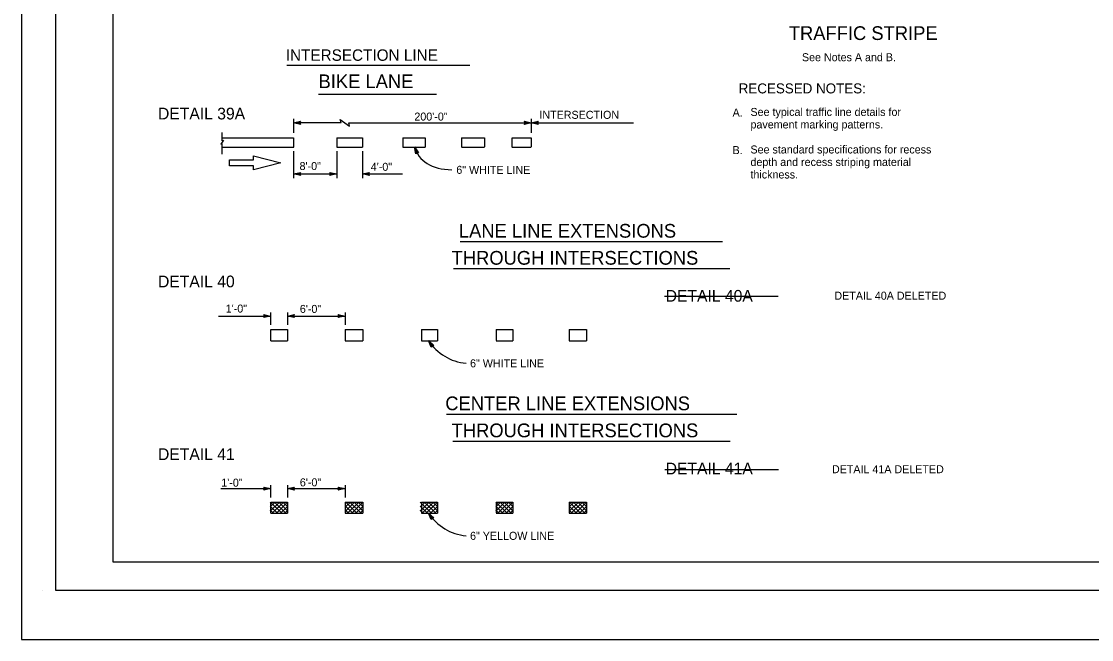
# Model space of a CAD drawing. Extents: x -893 to 867, y -474 to 712.
# Drawn here: x -893 to 42, y -474 to 66 of the extents above; entities that cross this region are included whole.
import ezdxf

# ---------------------------------------------------------------- set-up
doc = ezdxf.new("R2010")
doc.units = 0
for name, color, linetype in [('10 Sheet Format', 7, 'Continuous'), ('56 Stage 3 Anno', 7, 'Continuous'), ('57 Undefined', 7, 'Continuous'), ('60 Nongeo Data', 7, 'Continuous')]:
    doc.layers.add(name, color=color, linetype=linetype)

msp = doc.modelspace()

# ---------------------------------------------------------------- linework, layer by layer
at = {"layer": '10 Sheet Format'}
for p, q in [((-813.45, 643.96), (-813.45, -406.04)), ((-813.45, -406.04), (811.55, -406.04)), ((-875.42, -431.05), (-875.42, -431.05))]:
    msp.add_line(p, q, dxfattribs=at)
for points in [[(-893.46, -474.05), (866.55, -474.05), (866.55, 711.96), (-893.46, 711.96)], [(-863.43, 668.96), (836.57, 668.96), (836.57, -431.04), (-863.43, -431.04)], [(-863.43, 668.96), (836.57, 668.96), (836.57, -431.04), (-863.43, -431.04)]]:
    msp.add_lwpolyline(points, close=True, dxfattribs=at)
at = {"layer": '56 Stage 3 Anno'}
for p, q in [((-655.37, -18.83), (-655.37, -31.05)), ((-655.37, -22.28), (-649.37, -20.95)), ((-649.37, -23.62), (-655.37, -22.28)), ((-655.37, -22.28), (-655.37, -22.28)), ((-649.59, -23.26), (-653.99, -22.28)), ((-653.98, -22.28), (-649.6, -21.31)), ((-613.87, -22.25), (-652.75, -22.2)), ((-652.61, -22.28), (-649.78, -21.65)), ((-649.82, -22.9), (-652.61, -22.28)), ((-651.22, -22.28), (-650.02, -22.01)), ((-649.99, -22.56), (-651.22, -22.28)), ((-649.37, -20.95), (-650.17, -22.28)), ((-650.17, -22.28), (-649.37, -23.62)), ((-649.37, -20.95), (-649.37, -20.95)), ((-649.37, -23.62), (-649.37, -23.62)), ((-607.12, -22.28), (-447.58, -22.28)), ((-452.78, -22.28), (-453.58, -20.94)), ((-453.58, -20.94), (-453.58, -20.94)), ((-453.58, -20.94), (-447.58, -22.28)), ((-447.58, -22.28), (-453.58, -23.61)), ((-453.58, -23.61), (-452.78, -22.28)), ((-453.58, -23.61), (-453.58, -23.61)), ((-453.37, -21.3), (-448.96, -22.28)), ((-448.97, -22.28), (-453.35, -23.25)), ((-450.35, -22.28), (-453.17, -22.9)), ((-453.13, -21.65), (-450.35, -22.28)), ((-452.96, -22), (-451.73, -22.28)), ((-451.73, -22.28), (-452.94, -22.54)), ((-447.58, -18.83), (-447.58, -31.05)), ((-447.58, -22.28), (-441.58, -20.95)), ((-447.58, -22.28), (-358.07, -22.28)), ((-447.58, -22.28), (-447.58, -22.28)), ((-441.58, -23.62), (-447.58, -22.28)), ((-447.58, -22.28), (-447.58, -22.28)), ((-441.8, -23.26), (-446.2, -22.28)), ((-446.19, -22.28), (-441.82, -21.31)), ((-444.82, -22.28), (-442, -21.65)), ((-442.03, -22.9), (-444.82, -22.28)), ((-443.44, -22.28), (-442.23, -22.01)), ((-442.21, -22.56), (-443.44, -22.28)), ((-441.58, -20.95), (-442.38, -22.28)), ((-442.38, -22.28), (-441.58, -23.62)), ((-441.58, -20.95), (-441.58, -20.95)), ((-441.58, -23.62), (-441.58, -23.62)), ((-548.64, -49.41), (-549.65, -43.34)), ((-549.65, -43.34), (-549.65, -43.34)), ((-549.65, -43.34), (-546.16, -48.4)), ((-548.39, -49.07), (-549.13, -44.62)), ((-549.13, -44.63), (-546.59, -48.32)), ((-548.15, -48.72), (-548.62, -45.9)), ((-548.62, -45.9), (-546.97, -48.29)), ((-655.37, -47.14), (-655.37, -70.53)), ((-617.64, -47.14), (-617.64, -70.53)), ((-595.25, -47.14), (-595.25, -70.53)), ((-547.7, -48.16), (-548.64, -49.41)), ((-548.64, -49.41), (-548.64, -49.41)), ((-547.89, -48.43), (-548.1, -47.18)), ((-548.1, -47.18), (-547.4, -48.2)), ((-546.16, -48.4), (-547.7, -48.16)), ((-546.16, -48.4), (-546.16, -48.4)), ((-655.37, -66.96), (-649.37, -65.63)), ((-649.37, -68.3), (-655.37, -66.96)), ((-655.37, -66.96), (-655.37, -66.96)), ((-655.37, -66.96), (-618.26, -66.96)), ((-649.59, -67.95), (-653.99, -66.96)), ((-653.98, -66.96), (-649.6, -65.99)), ((-652.61, -66.97), (-649.78, -66.34)), ((-649.82, -67.59), (-652.61, -66.97)), ((-651.22, -66.97), (-650.02, -66.7)), ((-649.99, -67.24), (-651.22, -66.97)), ((-649.37, -65.63), (-650.17, -66.96)), ((-650.17, -66.96), (-649.37, -68.3)), ((-649.37, -65.63), (-649.37, -65.63)), ((-649.37, -68.3), (-649.37, -68.3)), ((-622.88, -66.96), (-623.68, -65.62)), ((-623.68, -65.62), (-623.68, -65.62)), ((-623.68, -65.62), (-617.68, -66.96)), ((-617.68, -66.96), (-623.68, -68.29)), ((-623.68, -68.29), (-622.88, -66.96)), ((-623.68, -68.29), (-623.68, -68.29)), ((-623.46, -65.98), (-619.06, -66.96)), ((-619.07, -66.97), (-623.45, -67.93)), ((-620.44, -66.96), (-623.27, -67.59)), ((-623.23, -66.34), (-620.44, -66.96)), ((-623.05, -66.69), (-621.82, -66.96)), ((-621.82, -66.96), (-623.03, -67.23)), ((-617.68, -66.96), (-617.68, -66.96)), ((-595.25, -66.96), (-589.25, -65.63)), ((-595.25, -66.96), (-560.06, -66.96)), ((-589.25, -68.3), (-595.25, -66.96)), ((-595.25, -66.96), (-595.25, -66.96)), ((-589.47, -67.95), (-593.87, -66.96)), ((-593.86, -66.96), (-589.49, -65.99)), ((-592.49, -66.97), (-589.66, -66.34)), ((-589.7, -67.59), (-592.49, -66.97)), ((-591.11, -66.97), (-589.9, -66.7)), ((-589.88, -67.24), (-591.11, -66.97)), ((-589.25, -65.63), (-590.05, -66.96)), ((-590.05, -66.96), (-589.25, -68.3)), ((-589.25, -65.63), (-589.25, -65.63)), ((-589.25, -68.3), (-589.25, -68.3)), ((-721.19, -191.2), (-675.49, -191.2)), ((-680.72, -191.2), (-681.52, -189.86)), ((-681.52, -189.86), (-681.52, -189.86)), ((-681.52, -189.86), (-675.52, -191.2)), ((-675.52, -191.2), (-681.52, -192.53)), ((-681.52, -192.53), (-680.72, -191.2)), ((-681.52, -192.53), (-681.52, -192.53)), ((-681.31, -190.22), (-676.9, -191.2)), ((-676.91, -191.2), (-681.29, -192.17)), ((-678.29, -191.2), (-681.11, -191.82)), ((-681.07, -190.58), (-678.29, -191.2)), ((-680.9, -190.92), (-679.67, -191.2)), ((-679.67, -191.2), (-680.88, -191.46)), ((-675.52, -191.2), (-675.52, -191.2)), ((-675.49, -188.09), (-675.49, -198.95)), ((-660.81, -191.2), (-654.81, -189.87)), ((-654.81, -192.54), (-660.81, -191.2)), ((-660.81, -191.2), (-660.81, -191.2)), ((-660.74, -188.09), (-660.74, -198.95)), ((-660.74, -191.2), (-610.42, -191.2)), ((-655.03, -192.18), (-659.43, -191.2)), ((-659.42, -191.2), (-655.05, -190.23)), ((-658.05, -191.2), (-655.23, -190.58)), ((-655.26, -191.82), (-658.05, -191.2)), ((-656.67, -191.2), (-655.46, -190.94)), ((-655.44, -191.48), (-656.67, -191.2)), ((-654.81, -189.87), (-655.61, -191.2)), ((-655.61, -191.2), (-654.81, -192.54)), ((-654.81, -189.87), (-654.81, -189.87)), ((-654.81, -192.54), (-654.81, -192.54)), ((-615.62, -191.2), (-616.42, -189.86)), ((-616.42, -189.86), (-616.42, -189.86)), ((-616.42, -189.86), (-610.42, -191.2)), ((-610.42, -191.2), (-616.42, -192.53)), ((-616.42, -192.53), (-615.62, -191.2)), ((-616.42, -192.53), (-616.42, -192.53)), ((-616.21, -190.22), (-611.8, -191.2)), ((-611.81, -191.2), (-616.19, -192.17)), ((-613.19, -191.2), (-616.01, -191.82)), ((-615.97, -190.58), (-613.19, -191.2)), ((-615.8, -190.92), (-614.57, -191.2)), ((-614.57, -191.2), (-615.78, -191.46)), ((-610.42, -188.09), (-610.42, -198.95)), ((-610.42, -191.2), (-610.42, -191.2)), ((-535.03, -218.33), (-537.35, -212.64)), ((-537.35, -212.64), (-537.35, -212.64)), ((-537.35, -212.64), (-532.84, -216.81)), ((-534.86, -217.95), (-536.56, -213.77)), ((-536.55, -213.78), (-533.26, -216.82)), ((-534.7, -217.55), (-535.78, -214.91)), ((-535.78, -214.91), (-533.65, -216.87)), ((-534.38, -216.91), (-535.03, -218.33)), ((-535.03, -218.33), (-535.03, -218.33)), ((-534.51, -217.21), (-534.99, -216.04)), ((-534.99, -216.04), (-534.08, -216.88)), ((-532.84, -216.81), (-534.38, -216.91)), ((-532.84, -216.81), (-532.84, -216.81)), ((-718.97, -342.04), (-675.49, -342.04)), ((-680.72, -342.04), (-681.52, -340.7)), ((-681.52, -340.7), (-681.52, -340.7)), ((-681.52, -340.7), (-675.52, -342.04)), ((-675.52, -342.04), (-681.52, -343.37)), ((-681.52, -343.37), (-680.72, -342.04)), ((-681.52, -343.37), (-681.52, -343.37)), ((-681.31, -341.05), (-676.9, -342.04)), ((-676.91, -342.04), (-681.29, -343.01)), ((-678.29, -342.04), (-681.11, -342.66)), ((-681.07, -341.41), (-678.29, -342.04)), ((-680.9, -341.76), (-679.67, -342.04)), ((-679.67, -342.04), (-680.88, -342.3)), ((-675.52, -342.04), (-675.52, -342.04)), ((-675.49, -338.93), (-675.49, -349.79)), ((-660.81, -342.04), (-654.81, -340.71)), ((-654.81, -343.38), (-660.81, -342.04)), ((-660.81, -342.04), (-660.81, -342.04)), ((-660.74, -338.93), (-660.74, -349.79)), ((-660.74, -342.04), (-610.42, -342.04)), ((-655.03, -343.02), (-659.43, -342.04)), ((-659.42, -342.03), (-655.05, -341.07)), ((-658.05, -342.04), (-655.23, -341.41)), ((-655.26, -342.66), (-658.05, -342.04)), ((-656.67, -342.04), (-655.46, -341.77)), ((-655.44, -342.32), (-656.67, -342.04)), ((-654.81, -340.71), (-655.61, -342.04)), ((-655.61, -342.04), (-654.81, -343.38)), ((-654.81, -340.71), (-654.81, -340.71)), ((-654.81, -343.38), (-654.81, -343.38)), ((-615.62, -342.04), (-616.42, -340.7)), ((-616.42, -340.7), (-616.42, -340.7)), ((-616.42, -340.7), (-610.42, -342.04)), ((-610.42, -342.04), (-616.42, -343.37)), ((-616.42, -343.37), (-615.62, -342.04)), ((-616.42, -343.37), (-616.42, -343.37)), ((-616.21, -341.05), (-611.8, -342.04)), ((-611.81, -342.04), (-616.19, -343.01)), ((-613.19, -342.04), (-616.01, -342.66)), ((-615.97, -341.41), (-613.19, -342.04)), ((-615.8, -341.76), (-614.57, -342.04)), ((-614.57, -342.04), (-615.78, -342.3)), ((-610.42, -338.93), (-610.42, -349.79)), ((-610.42, -342.04), (-610.42, -342.04)), ((-535.03, -369.17), (-537.35, -363.47)), ((-537.35, -363.47), (-537.35, -363.47)), ((-537.35, -363.47), (-532.84, -367.65)), ((-534.86, -368.79), (-536.56, -364.61)), ((-536.55, -364.62), (-533.26, -367.66)), ((-534.7, -368.39), (-535.78, -365.75)), ((-535.78, -365.75), (-533.65, -367.71)), ((-534.38, -367.75), (-535.03, -369.17)), ((-535.03, -369.17), (-535.03, -369.17)), ((-534.51, -368.05), (-534.99, -366.88)), ((-534.99, -366.88), (-534.08, -367.72)), ((-532.84, -367.65), (-534.38, -367.75)), ((-532.84, -367.65), (-532.84, -367.65))]:
    msp.add_line(p, q, dxfattribs=at)
msp.add_lwpolyline([(-613.87, -22.25), (-614.82, -19.29), (-606.61, -25.17), (-607.12, -22.25)], dxfattribs=at)
for centre in [(-500.6, -188.98), (-500.6, -339.81)]:
    msp.add_arc(centre, 43.71, 212.77243, 264.72123, dxfattribs=at)
msp.add_ellipse((-448.6, 18.74), major_axis=(-97.36, -69.84), ratio=0.444443, start_param=6.12379, end_param=6.809797, dxfattribs=at)
at = {"layer": '57 Undefined'}
for p, q in [((-661.25, 28.18), (-501.4, 28.18)), ((-633.59, 2.82), (-530.46, 2.82)), ((-509.76, -126.02), (-280.32, -126.02)), ((-515.67, -149.65), (-274.02, -149.65)), ((-331.15, -173.77), (-231.72, -173.77)), ((-521.58, -276.86), (-267.72, -276.86)), ((-516.07, -300.49), (-273.63, -300.49)), ((-330.73, -325.43), (-231.3, -325.43))]:
    msp.add_line(p, q, dxfattribs=at)
at = {"layer": '60 Nongeo Data'}
for p, q in [((-717.84, -37.95), (-717.84, -30.6)), ((-717.84, -35.34), (-655.44, -35.34)), ((-655.37, -35.33), (-655.37, -43.43)), ((-617.64, -35.38), (-617.64, -43.43)), ((-617.61, -35.34), (-595.25, -35.34)), ((-595.25, -35.33), (-595.25, -43.43)), ((-559.92, -35.33), (-559.92, -43.43)), ((-559.88, -35.34), (-540.23, -35.34)), ((-540.23, -35.33), (-540.23, -43.43)), ((-508.55, -35.34), (-508.55, -43.4)), ((-508.5, -35.34), (-488.41, -35.34)), ((-488.41, -35.34), (-488.41, -43.4)), ((-464.47, -35.28), (-464.47, -43.4)), ((-464.38, -35.34), (-447.58, -35.34)), ((-447.58, -35.28), (-447.58, -43.4)), ((-717.84, -49.55), (-717.84, -40.72)), ((-717.84, -43.43), (-655.36, -43.43)), ((-617.65, -43.43), (-595.25, -43.43)), ((-559.9, -43.43), (-540.24, -43.43)), ((-508.5, -43.43), (-488.41, -43.43)), ((-464.47, -43.43), (-447.58, -43.43)), ((-711.5, -57.27), (-711.5, -54.77)), ((-711.5, -54.77), (-690.4, -54.77)), ((-690.4, -54.77), (-690.4, -51.13)), ((-690.4, -51.13), (-666.5, -57.27)), ((-711.5, -59.77), (-711.5, -57.27)), ((-690.41, -59.77), (-711.5, -59.77)), ((-666.5, -57.27), (-690.41, -63.41)), ((-690.41, -63.41), (-690.41, -59.77)), ((-675.49, -202.97), (-675.49, -212.81)), ((-675.33, -202.96), (-660.74, -202.96)), ((-660.74, -202.96), (-660.74, -212.81)), ((-610.42, -202.96), (-610.42, -212.81)), ((-610.42, -202.96), (-594.93, -202.96)), ((-594.93, -202.96), (-594.93, -212.81)), ((-543.56, -202.96), (-543.56, -212.81)), ((-543.56, -202.96), (-529.72, -202.96)), ((-529.72, -202.96), (-529.72, -212.81)), ((-478.4, -202.96), (-478.4, -212.53)), ((-478.4, -202.96), (-463.6, -202.96)), ((-463.6, -202.96), (-463.6, -212.81)), ((-414.33, -202.96), (-414.33, -212.81)), ((-414.33, -202.96), (-399.29, -202.96)), ((-399.29, -202.96), (-399.29, -212.81)), ((-675.33, -212.81), (-660.72, -212.81)), ((-610.42, -212.81), (-594.93, -212.81)), ((-543.56, -212.81), (-529.72, -212.81)), ((-478.4, -212.81), (-463.6, -212.81)), ((-414.33, -212.81), (-399.29, -212.81)), ((-675.49, -353.81), (-675.49, -363.64)), ((-675.33, -353.8), (-660.74, -353.8)), ((-660.74, -353.8), (-660.74, -363.64)), ((-610.42, -353.8), (-610.42, -363.64)), ((-610.42, -353.8), (-594.93, -353.8)), ((-594.93, -353.8), (-594.93, -363.64)), ((-543.56, -353.8), (-543.56, -363.64)), ((-543.56, -353.8), (-529.72, -353.8)), ((-529.72, -353.8), (-529.72, -363.64)), ((-478.4, -353.8), (-478.4, -363.37)), ((-478.4, -353.8), (-463.6, -353.8)), ((-463.6, -353.8), (-463.6, -363.64)), ((-414.33, -353.8), (-414.33, -363.64)), ((-414.33, -353.8), (-399.29, -353.8)), ((-399.29, -353.8), (-399.29, -363.64)), ((-675.33, -363.64), (-660.72, -363.64)), ((-610.42, -363.64), (-594.93, -363.64)), ((-543.56, -363.64), (-529.72, -363.64)), ((-478.4, -363.64), (-463.6, -363.64)), ((-414.33, -363.64), (-399.29, -363.64))]:
    msp.add_line(p, q, dxfattribs=at)
for points in [[(-717.84, -37.95), (-716.63, -37.56), (-719.04, -40.93), (-717.84, -40.72)], [(-675.79, -361.71), (-667.88, -353.8)], [(-675.79, -358.06), (-671.52, -353.8)], [(-675.79, -354.42), (-675.17, -353.8)], [(-665.83, -363.64), (-675.68, -353.8)], [(-674.08, -363.64), (-664.23, -353.8)], [(-662.19, -363.64), (-672.03, -353.8)], [(-670.43, -363.64), (-660.74, -353.96)], [(-660.74, -361.44), (-668.39, -353.8)], [(-660.74, -357.8), (-664.74, -353.8)], [(-660.74, -354.15), (-661.1, -353.8)], [(-609.97, -361.71), (-602.06, -353.8)], [(-609.97, -358.06), (-605.71, -353.8)], [(-609.97, -354.42), (-609.35, -353.8)], [(-600.02, -363.64), (-609.87, -353.8)], [(-608.26, -363.64), (-598.42, -353.8)], [(-596.38, -363.64), (-606.22, -353.8)], [(-604.62, -363.64), (-594.93, -353.96)], [(-594.93, -361.44), (-602.57, -353.8)], [(-594.93, -357.8), (-598.93, -353.8)], [(-594.93, -354.15), (-595.28, -353.8)], [(-544.76, -361.71), (-536.85, -353.8)], [(-544.76, -358.06), (-540.5, -353.8)], [(-544.76, -354.42), (-544.14, -353.8)], [(-534.81, -363.64), (-544.65, -353.8)], [(-543.05, -363.64), (-533.2, -353.8)], [(-531.16, -363.64), (-541.01, -353.8)], [(-539.4, -363.64), (-529.72, -353.96)], [(-529.72, -361.44), (-537.36, -353.8)], [(-529.72, -357.8), (-533.72, -353.8)], [(-529.72, -354.15), (-530.07, -353.8)], [(-478.64, -361.71), (-470.74, -353.8)], [(-478.64, -358.06), (-474.38, -353.8)], [(-478.64, -354.42), (-478.03, -353.8)], [(-468.69, -363.64), (-478.54, -353.8)], [(-476.94, -363.64), (-467.09, -353.8)], [(-465.05, -363.64), (-474.89, -353.8)], [(-473.29, -363.64), (-463.6, -353.96)], [(-463.6, -361.44), (-471.25, -353.8)], [(-463.6, -357.8), (-467.6, -353.8)], [(-463.6, -354.15), (-463.96, -353.8)], [(-414.33, -361.71), (-406.42, -353.8)], [(-414.33, -358.06), (-410.07, -353.8)], [(-414.33, -354.42), (-413.71, -353.8)], [(-404.38, -363.64), (-414.22, -353.8)], [(-412.62, -363.64), (-402.78, -353.8)], [(-400.73, -363.64), (-410.58, -353.8)], [(-408.98, -363.64), (-399.29, -353.96)], [(-399.29, -361.44), (-406.93, -353.8)], [(-399.29, -357.8), (-403.29, -353.8)], [(-399.29, -354.15), (-399.64, -353.8)], [(-669.48, -363.64), (-675.79, -357.34)], [(-673.13, -363.64), (-675.79, -360.98)], [(-666.79, -363.64), (-660.74, -357.6)], [(-663.14, -363.64), (-660.74, -361.25)], [(-603.67, -363.64), (-609.97, -357.34)], [(-607.31, -363.64), (-609.97, -360.98)], [(-600.97, -363.64), (-594.93, -357.6)], [(-597.33, -363.64), (-594.93, -361.25)], [(-538.45, -363.64), (-544.76, -357.34)], [(-542.1, -363.64), (-544.76, -360.98)], [(-535.76, -363.64), (-529.72, -357.6)], [(-532.11, -363.64), (-529.72, -361.25)], [(-472.34, -363.64), (-478.64, -357.34)], [(-475.98, -363.64), (-478.64, -360.98)], [(-469.64, -363.64), (-463.6, -357.6)], [(-466, -363.64), (-463.6, -361.25)], [(-408.02, -363.64), (-414.33, -357.34)], [(-411.67, -363.64), (-414.33, -360.98)], [(-405.33, -363.64), (-399.29, -357.6)], [(-401.68, -363.64), (-399.29, -361.25)]]:
    msp.add_lwpolyline(points, dxfattribs=at)

# ---------------------------------------------------------------- texts
at = {"layer": '57 Undefined'}
for s, height, p in [('TRAFFIC STRIPE', 12, (-222.38, 50.14)), ('INTERSECTION LINE', 10, (-662.27, 31.94)), ('See Notes A and B.', 7, (-210.88, 31.59)), ('BIKE LANE', 12, (-633.59, 8.03)), ('RECESSED NOTES:', 8.75, (-266.15, 3.44)), ('DETAIL 39A', 10.25, (-773.99, -19.32)), ('See typical traffic line details for', 7, (-255.88, -16.26)), ('200\'-0"', 7, (-549.8, -20.31)), ('INTERSECTION', 7, (-440.46, -18.76)), ('A.', 7, (-271.53, -16.82)), ('pavement marking patterns.', 7, (-255.88, -27.2)), ('B.', 7, (-271.53, -49.63)), ('See standard specifications for recess ', 7, (-255.88, -49.07)), ('depth and recess striping material', 7, (-255.88, -60.01)), ('8\'-0"', 7, (-650.21, -63.56)), ('4\'-0"', 7, (-587.94, -64.21)), ('6" WHITE LINE', 7, (-513.12, -66.88)), ('thickness.', 7, (-255.88, -70.94)), ('LANE LINE EXTENSIONS', 12, (-510.87, -122.68)), ('THROUGH INTERSECTIONS', 12, (-517.26, -146.3)), ('DETAIL 40', 10.25, (-773.99, -166.09)), ('DETAIL 40A', 10.25, (-330.03, -178.64)), ('DETAIL 40A DELETED ', 7, (-182.5, -176.89)), ('1\'-0"', 7, (-714.78, -188.16)), ('6\'-0"', 7, (-649.96, -188.47)), ('6" WHITE LINE', 7, (-501.1, -236)), ('CENTER LINE EXTENSIONS', 12, (-522.76, -273.52)), ('THROUGH INTERSECTIONS', 12, (-517.26, -297.14)), ('DETAIL 41', 10.25, (-773.99, -317.07)), ('DETAIL 41A', 10.25, (-330.03, -329.62)), ('DETAIL 41A DELETED ', 7, (-184.61, -328.6)), ('1\'-0"', 7, (-718.64, -340.34)), ('6\'-0"', 7, (-649.96, -340.07)), ('6" YELLOW LINE', 7, (-501.1, -386.84))]:
    msp.add_text(s, height=height, dxfattribs=at).set_placement(p)

doc.saveas('drawing.dxf')
